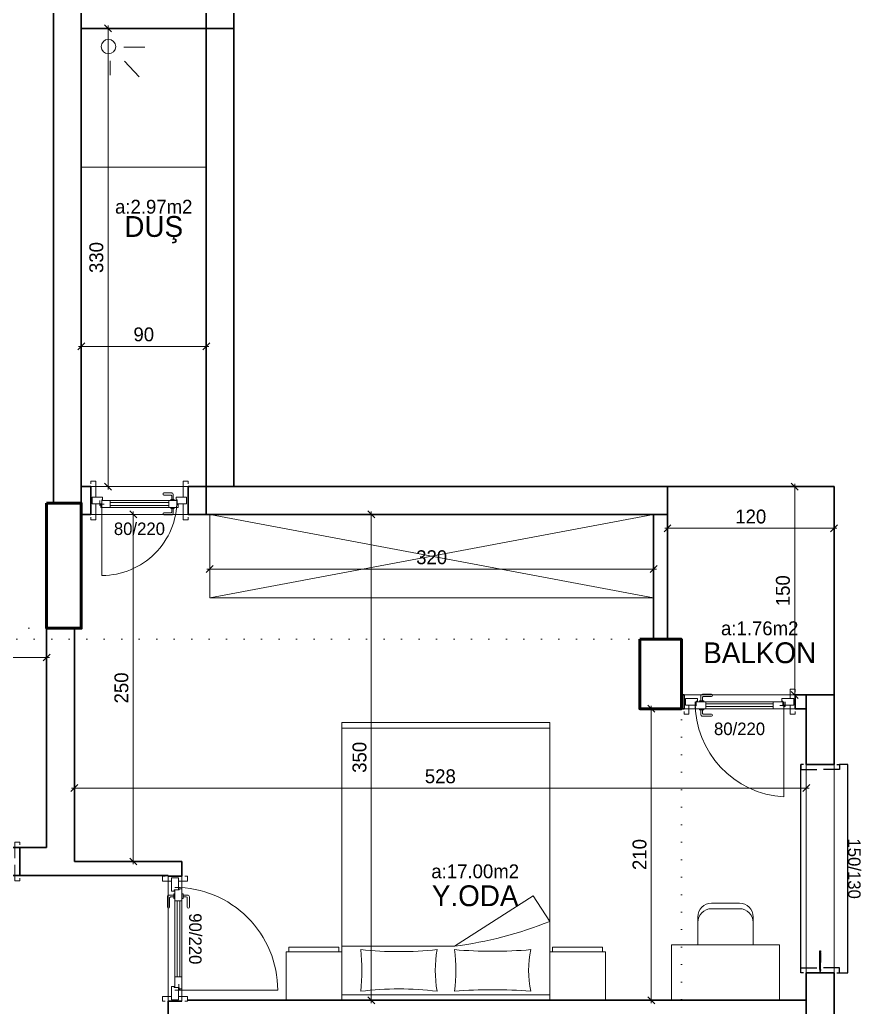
# Model space of a CAD drawing. Header units: centimetres. Extents: x 562865 to 1310255, y -148070 to 32737.
# Drawn here: x 592574 to 593181, y -17315 to -16604 of the extents above; entities that cross this region are included whole.
import ezdxf
from ezdxf.enums import TextEntityAlignment as Align

# ---------------------------------------------------------------- set-up
doc = ezdxf.new("R2010")
doc.units = ezdxf.units.CM
doc.header["$LTSCALE"] = 2.5
doc.linetypes.add('DOT', pattern=[0.25, 0, -0.25])
doc.layers.get('0').update_dxf_attribs({"color": 86})
for name, color, linetype, lineweight in [('ADAKENARI', 18, 'Continuous', 5), ('DUVAR', 4, 'Continuous', 30), ('duvar-kesim', 7, 'Continuous', 0), ('iç ölçü', 106, 'Continuous', 18), ('kapi', 9, 'Continuous', 0), ('kolon', 1, 'Continuous', 53)]:
    doc.layers.add(name, color=color, linetype=linetype, lineweight=lineweight)
for name, color, linetype in [('alan', 7, 'Continuous'), ('kapi-yazi', 7, 'Continuous'), ('mahal', 7, 'Continuous'), ('penc-yazi', 7, 'Continuous'), ('pencere', 7, 'Continuous')]:
    doc.layers.add(name, color=color, linetype=linetype)
doc.styles.add('PINAR', font='comic.ttf')
doc.dimstyles.new('TEMİZ ÖLÇÜ', dxfattribs={"dimtxt": 10, "dimasz": 5, "dimexe": 1.8, "dimexo": 0.625, "dimgap": 3, "dimtad": 1, "dimdec": 0, "dimrnd": 0.5, "dimzin": 1, "dimdsep": 46, "dimtxsty": 'PINAR', "dimblk": 'OBLIQUE', "dimcen": 0.9, "dimdle": 2, "dimclrd": 256, "dimclre": 256, "dimclrt": 7, "dimadec": 0, "dimazin": 0, "dimtfac": 1, "dimtdec": 0, "dimtofl": 0, "dimtmove": 2, "dimatfit": 2, "dimfxl": 10, "dimfxlon": 1, "dimlwd": -1, "dimlwe": -1, "dimarcsym": 0})

# ---------------------------------------------------------------- blocks, each defined once
blk = doc.blocks.new('_Oblique')
at = {"color": 0, "linetype": 'ByBlock', "lineweight": -2}
blk.add_line((-0.5, -0.5), (0.5, 0.5), dxfattribs=at)
blk = doc.blocks.new('*D754')
at = {"layer": 'Defpoints', "color": 0}
for p in [(592810.18, -16959.97), (592827.54, -16959.97), (592790.18, -17309.97)]:
    blk.add_point(p, dxfattribs=at)
at = {"layer": 'iç ölçü'}
for p, q in [((592817.54, -16959.97), (592829.34, -16959.97)), ((592827.54, -17311.97), (592827.54, -16957.97)), ((592817.54, -17309.97), (592829.34, -17309.97))]:
    blk.add_line(p, q, dxfattribs=at)
at = {"layer": 'iç ölçü', "linetype": 'ByBlock', "xscale": 5, "yscale": 5, "zscale": 5}
for p, rotation in [((592827.54, -16959.97), 90), ((592827.54, -17309.97), 270)]:
    blk.add_blockref('_Oblique', p, dxfattribs=dict(at, rotation=rotation))
at = {"layer": 'iç ölçü', "color": 7, "insert": (592819.07, -17134.97), "char_height": 10, "attachment_point": 5, "rotation": 90, "style": 'PINAR'}
blk.add_mtext('350', dxfattribs=at)
blk = doc.blocks.new('*D755')
at = {"layer": 'Defpoints', "color": 0}
for p in [(593140.93, -17157.1), (592613.61, -17171.99), (593140.93, -17181.99)]:
    blk.add_point(p, dxfattribs=at)
at = {"layer": 'iç ölçü'}
for p, q in [((592613.61, -17167.1), (592613.61, -17155.3)), ((593140.93, -17167.1), (593140.93, -17155.3)), ((592611.61, -17157.1), (593142.93, -17157.1))]:
    blk.add_line(p, q, dxfattribs=at)
at = {"layer": 'iç ölçü', "linetype": 'ByBlock', "xscale": 5, "yscale": 5, "zscale": 5, "rotation": 180}
blk.add_blockref('_Oblique', (592613.61, -17157.1), dxfattribs=at)
at = {"layer": 'iç ölçü', "linetype": 'ByBlock', "xscale": 5, "yscale": 5, "zscale": 5}
blk.add_blockref('_Oblique', (593140.93, -17157.1), dxfattribs=at)
at = {"layer": 'iç ölçü', "color": 7, "insert": (592877.27, -17148.67), "char_height": 10, "attachment_point": 5, "style": 'PINAR'}
blk.add_mtext('528', dxfattribs=at)
blk = doc.blocks.new('*D748')
at = {"layer": 'Defpoints', "color": 0}
for p in [(592656.01, -16959.97), (592711.11, -16959.97), (592691.11, -17209.97)]:
    blk.add_point(p, dxfattribs=at)
at = {"layer": 'iç ölçü'}
for p, q in [((592666.01, -16959.97), (592654.21, -16959.97)), ((592656.01, -17211.97), (592656.01, -16957.97)), ((592666.01, -17209.97), (592654.21, -17209.97))]:
    blk.add_line(p, q, dxfattribs=at)
at = {"layer": 'iç ölçü', "linetype": 'ByBlock', "xscale": 5, "yscale": 5, "zscale": 5}
for p, rotation in [((592656.01, -16959.97), 90), ((592656.01, -17209.97), 270)]:
    blk.add_blockref('_Oblique', p, dxfattribs=dict(at, rotation=rotation))
at = {"layer": 'iç ölçü', "color": 7, "insert": (592647.54, -17084.97), "char_height": 10, "attachment_point": 5, "rotation": 90, "style": 'PINAR'}
blk.add_mtext('250', dxfattribs=at)
blk = doc.blocks.new('*D749')
at = {"layer": 'Defpoints', "color": 0}
for p in [(593160.93, -16970), (593040.93, -17016.01), (593160.93, -17016.01)]:
    blk.add_point(p, dxfattribs=at)
at = {"layer": 'iç ölçü'}
for p, q in [((593038.93, -16970), (593162.93, -16970)), ((593040.93, -16980), (593040.93, -16968.2)), ((593160.93, -16980), (593160.93, -16968.2))]:
    blk.add_line(p, q, dxfattribs=at)
at = {"layer": 'iç ölçü', "linetype": 'ByBlock', "xscale": 5, "yscale": 5, "zscale": 5, "rotation": 180}
blk.add_blockref('_Oblique', (593040.93, -16970), dxfattribs=at)
at = {"layer": 'iç ölçü', "linetype": 'ByBlock', "xscale": 5, "yscale": 5, "zscale": 5}
blk.add_blockref('_Oblique', (593160.93, -16970), dxfattribs=at)
at = {"layer": 'iç ölçü', "color": 7, "insert": (593100.93, -16961.6), "char_height": 10, "attachment_point": 5, "style": 'PINAR'}
blk.add_mtext('120', dxfattribs=at)
blk = doc.blocks.new('A$C652E4B45')
for p, q in [((0, 200), (40, 200)), ((0, 165), (0, 200)), ((40, 165), (40, 200)), ((230, 200), (190, 200)), ((190, 165), (190, 200)), ((230, 165), (230, 200)), ((40, 143.16), (40, 196)), ((40, 161), (40, 196)), ((190, 161), (190, 196)), ((0, 165), (40, 165)), ((230, 165), (190, 165)), ((40, 0), (40, 4)), ((189.99, 4), (190, 0)), ((190, 0), (40, 0))]:
    blk.add_line(p, q)
at = {"color": 42}
for p, q in [((2, 161.8), (2, 165)), ((38, 165), (38, 161.8)), ((192, 165), (192, 161.8)), ((228, 161.8), (228, 165)), ((38, 161.8), (2, 161.8)), ((52.14, 124.69), (108.77, 161)), ((189.99, 161), (108.77, 161)), ((189.99, 161), (189.99, 4)), ((192, 161.8), (228, 161.8)), ((52.14, 124.69), (40, 143.15)), ((40, 4), (40, 143.15)), ((190, 4), (40, 4))]:
    blk.add_line(p, q, dxfattribs=at)
blk.add_lwpolyline([(40, 200), (190, 200), (190, 196), (40, 196)], close=True)
for centre, radius, start, end in [((-17.22, 178.48), 72.55, 348.06799, 11.93201), ((81.27, 527.83), 335.48, 265.2981, 274.7019), ((219.43, 178.48), 111.68, 172.28082, 187.71918), ((148.73, 412.86), 221.09, 262.85499, 277.14501), ((39.71, 178.48), 82.89, 349.57411, 10.42589), ((312.08, 178.48), 136.67, 173.69908, 186.30092), ((81.27, -141.41), 306.13, 84.84604, 95.15396), ((148.73, -94.37), 259.31, 83.91241, 96.08759), ((40, 161), 0.005, 180, 270), ((189.99, 161), 0.005, 270, 0), ((40, 143.16), 0.005, 180, 292.0158)]:
    blk.add_arc(centre, radius, start, end)
blk.add_arc((142.49, -110.3), 273.39, 97.08581, 112.0158, dxfattribs=at)
blk = doc.blocks.new('fm-door1')
at = {"linetype": 'Continuous'}
for p, q in [((0, 25), (0, -25)), ((100, 25), (0, 25)), ((79.7, 31.8), (79.7, -0.3)), ((84, 27.6), (127.8, 27.6)), ((90, 50), (910, 50)), ((90, 50), (90, 30)), ((100, 30), (90, 30)), ((100, 30), (100, -5)), ((100, 30), (100, -5)), ((100, 0), (900, 0)), ((190, 50), (190, 0)), ((810, 50), (810, 0)), ((910, 30), (900, 30)), ((900, 30), (900, -5)), ((900, 25), (1000, 25)), ((910, 50), (910, 30)), ((1000, 25), (1000, -25)), ((110, -25), (0, -25)), ((100, -5), (110, -5)), ((110, -5), (100, -5)), ((110, -5), (110, -25)), ((110, -25), (110, -5)), ((890, -25), (890, -5)), ((890, -5), (900, -5)), ((890, -25), (1000, -25))]:
    blk.add_line(p, q, dxfattribs=at)
at = {"color": 8, "linetype": 'Continuous'}
for p, q in [((190, 35), (810, 35)), ((190, 15), (810, 15))]:
    blk.add_line(p, q, dxfattribs=at)
at = {"linetype": 'Continuous'}
for points in [[(857.6, 58.1), (857.6, 88.9, 0.414214), (842.4, 104.1), (758.6, 104.1, 1), (758.6, 88.9), (834.8, 88.9, -0.414214), (842.4, 81.3), (842.4, 58.1)], [(857.6, -8.1), (857.6, -38.9, -0.414214), (842.4, -54.1), (758.6, -54.1, -1), (758.6, -38.9), (834.8, -38.9, 0.414214), (842.4, -31.3), (842.4, -8.1)]]:
    blk.add_lwpolyline(points, format="xyb", dxfattribs=at)
for points in [[(869, 50), (869, 58.1), (831, 58.1), (831, 50)], [(869, 0), (869, -8.1), (831, -8.1), (831, 0)]]:
    blk.add_lwpolyline(points, dxfattribs=at)
blk.add_circle((84, 31.8), 4.26, dxfattribs=at)
blk = doc.blocks.new('fm-win2')
at = {"color": 8, "linetype": 'Continuous'}
for p, q in [((11, 1.4), (11, 0.2)), ((11, 1.4), (54.3, 1.4)), ((11, 0.2), (54.3, 0.2)), ((12, 1.4), (12, 0.2)), ((12.8, 3), (52.5, 3)), ((53.3, 1.4), (53.3, 0.2)), ((54.3, 1.4), (54.3, 0.2)), ((63.9, 0.3), (63.9, -0.9)), ((63.9, 0.3), (103.2, 0.3)), ((64.9, 0.3), (64.9, -0.9)), ((102.2, 0.3), (102.2, -0.9)), ((103.2, 0.3), (103.2, -0.9)), ((12.9, -1.9), (52.3, -1.9)), ((63.9, -0.9), (103.2, -0.9)), ((65.4, -3.3), (101.6, -3.3))]:
    blk.add_line(p, q, dxfattribs=at)
at = {"linetype": 'Continuous'}
for points in [[(7, -1.8), (0, -1.8), (0, 1.8), (7, 1.8)], [(7.5, -1.7), (7.5, -0.1), (7.2, -0.1), (7.2, 0.2), (7.5, 0.2), (7.5, 0.7), (7.2, 0.7), (7.2, 1), (7.5, 1), (7.5, 2), (6.2, 2), (6.2, 2.7), (5.6, 2.7), (5.5, 2), (5.2, 2), (5.4, 3), (12.5, 3), (12.7, 2), (12.4, 2), (12.3, 2.7), (11.7, 2.7), (11.7, 2), (10.5, 2), (10.5, 1), (10.8, 1), (10.8, 0.7), (10.5, 0.7), (10.5, 0.2), (10.8, 0.2), (10.8, -0.1), (10.5, -0.1), (10.5, -1.7), (10.8, -1.7), (10.8, -2), (7.2, -2), (7.2, -1.7)], [(58, 2), (59.2, 2), (59.2, 2.7), (59.8, 2.7), (59.9, 2), (60.2, 2), (60, 3), (52.8, 3), (52.6, 2), (52.9, 2), (53, 2.7), (53.5, 2.7), (53.5, 2), (54.7, 2), (54.7, 1), (54.4, 1), (54.4, 0.7), (54.7, 0.7), (54.7, 0.2), (54.4, 0.2), (54.4, -0.1), (54.7, -0.1), (54.7, -1.7), (54.4, -1.7), (54.4, -2), (58.3, -2), (58.3, -1.7), (58, -1.7), (58, -0.1), (58.3, -0.1), (58.3, 0.2), (58, 0.2), (58, 0.7), (58.3, 0.7), (58.3, 1), (58, 1)], [(63.1, -1.2), (63.1, 0.9), (63.9, 0.9), (63.9, 1.6), (64.4, 1.6), (64.5, 0.9), (64.9, 0.9), (64.7, 1.9), (59.8, 1.9), (59.8, 1.6), (59.9, 1.6), (59.9, 0.8), (59.1, 0.8), (59.1, -0.2), (60.1, -0.2), (60.1, -1.8), (59.1, -1.8), (59.1, -2.3), (57.5, -2.3), (57.5, -3.5), (63.4, -3.5), (63.4, -3.2), (63.1, -3.2), (63.1, -1.4), (63.4, -1.4), (63.4, -1.2)], [(104, -1.4), (103.7, -1.4), (103.7, -1.2), (104, -1.2), (104, 0.9), (103.1, 0.9), (103.1, 1.6), (102.6, 1.6), (102.5, 0.9), (102.2, 0.9), (102.4, 1.9), (107.3, 1.9), (107.3, 1.6), (107.2, 1.6), (107.2, 0.8), (108, 0.8), (108, -0.2), (107, -0.2), (107, -1.8), (108, -1.8), (108, -2.3), (109.5, -2.3), (109.5, -3.5), (103.7, -3.5), (103.7, -3.2), (104, -3.2)], [(109, 0.7), (108.7, 0.7), (108.7, 1), (109, 1), (109, 2), (107.8, 2), (107.8, 2.7), (107.2, 2.7), (107.1, 2), (106.8, 2), (107, 3), (114.4, 3), (114.6, 2), (114.2, 2), (114.1, 2.7), (113.6, 2.7), (113.6, 2), (112.3, 2), (112.3, 1), (112.6, 1), (112.6, 0.7), (112.3, 0.7), (112.3, 0.2), (112.6, 0.2), (112.6, -0.1), (112.3, -0.1), (112.3, -1.7), (112.6, -1.7), (112.6, -2), (108.7, -2), (108.7, -1.7), (109, -1.7), (109, -0.1), (108.7, -0.1), (108.7, 0.2), (109, 0.2)], [(113, -1.8), (120, -1.8), (120, 1.8), (113, 1.8)]]:
    blk.add_lwpolyline(points, close=True, dxfattribs=at)
at = {"color": 8, "linetype": 'Continuous'}
blk.add_lwpolyline([(63.4, 1.9), (65.2, 3.7), (101.8, 3.7), (103.6, 1.9)], dxfattribs=at)
for points in [[(10.9, -1.4), (10.9, -1.9), (12.6, -1.9), (12.6, -0.5), (12.3, -0.5), (12.3, -1), (11.8, -1), (11.8, -0.5), (11.5, -0.5), (11.5, -1.1), (10.7, -1.1), (10.7, -0.5), (10.6, -0.5), (10.6, -1.4)], [(54.3, -1.4), (54.3, -1.9), (52.6, -1.9), (52.6, -0.5), (52.9, -0.5), (52.9, -1), (53.4, -1), (53.4, -0.5), (53.7, -0.5), (53.7, -1.1), (54.5, -1.1), (54.5, -0.5), (54.6, -0.5), (54.6, -1.4)], [(63.2, -2.4), (63.5, -2.4), (63.5, -3.3), (65.2, -3.3), (65.2, -1.6), (64.9, -1.6), (64.9, -2.1), (64.4, -2.1), (64.4, -1.6), (64.1, -1.6), (64.1, -2.1), (63.3, -2.1), (63.3, -1.6), (63.2, -1.6)], [(103.9, -2.4), (103.6, -2.4), (103.6, -3.3), (101.9, -3.3), (101.9, -1.6), (102.2, -1.6), (102.2, -2.1), (102.7, -2.1), (102.7, -1.6), (103, -1.6), (103, -2.1), (103.8, -2.1), (103.8, -1.6), (103.9, -1.6)]]:
    blk.add_lwpolyline(points, close=True, dxfattribs=at)
blk = doc.blocks.new('*D737')
at = {"layer": 'Defpoints', "color": 0}
for p in [(593020.93, -17099.97), (593020.93, -17309.97), (593029.24, -17309.97)]:
    blk.add_point(p, dxfattribs=at)
at = {"layer": 'iç ölçü'}
for p, q in [((593029.24, -17097.97), (593029.24, -17311.97)), ((593021.55, -17099.97), (593031.04, -17099.97)), ((593021.55, -17309.97), (593031.04, -17309.97))]:
    blk.add_line(p, q, dxfattribs=at)
at = {"layer": 'iç ölçü', "linetype": 'ByBlock', "xscale": 5, "yscale": 5, "zscale": 5}
for p, rotation in [((593029.24, -17099.97), 90), ((593029.24, -17309.97), 270)]:
    blk.add_blockref('_Oblique', p, dxfattribs=dict(at, rotation=rotation))
at = {"layer": 'iç ölçü', "color": 7, "insert": (593020.83, -17204.97), "char_height": 10, "attachment_point": 5, "rotation": 90, "style": 'PINAR'}
blk.add_mtext('210', dxfattribs=at)
blk = doc.blocks.new('A$C7478702B')
for p, q in [((0, 70), (78, 70)), ((0, 30), (0, 70)), ((78, 30), (78, 70)), ((0, 30), (78, 30))]:
    blk.add_line(p, q)
at = {"color": 42}
for p, q in [((19, 30), (19, 10)), ((59, 30), (59, 10)), ((29, 4), (49, 4)), ((29, 0), (49, 0))]:
    blk.add_line(p, q, dxfattribs=at)
for centre, start, end in [((29, 14), 180, 270), ((29, 10), 180, 270), ((49, 14), 270, 0), ((49, 10), 270, 0)]:
    blk.add_arc(centre, 10, start, end, dxfattribs=at)
blk = doc.blocks.new('*D750')
at = {"layer": 'Defpoints', "color": 0}
for p in [(593030.93, -16999.32), (592711.11, -17019.97), (593030.93, -17019.97)]:
    blk.add_point(p, dxfattribs=at)
at = {"layer": 'iç ölçü'}
for p, q in [((592711.11, -17009.32), (592711.11, -16997.52)), ((593030.93, -17009.32), (593030.93, -16997.52)), ((592709.11, -16999.32), (593032.93, -16999.32))]:
    blk.add_line(p, q, dxfattribs=at)
at = {"layer": 'iç ölçü', "linetype": 'ByBlock', "xscale": 5, "yscale": 5, "zscale": 5, "rotation": 180}
blk.add_blockref('_Oblique', (592711.11, -16999.32), dxfattribs=at)
at = {"layer": 'iç ölçü', "linetype": 'ByBlock', "xscale": 5, "yscale": 5, "zscale": 5}
blk.add_blockref('_Oblique', (593030.93, -16999.32), dxfattribs=at)
at = {"layer": 'iç ölçü', "color": 7, "insert": (592871.02, -16990.91), "char_height": 10, "attachment_point": 5, "style": 'PINAR'}
blk.add_mtext('320', dxfattribs=at)
blk = doc.blocks.new('*D751')
at = {"layer": 'Defpoints', "color": 0}
for p in [(593092.86, -16939.97), (593132.63, -16939.97), (593092.86, -17089.97)]:
    blk.add_point(p, dxfattribs=at)
at = {"layer": 'iç ölçü'}
for p, q in [((593122.63, -16939.97), (593134.43, -16939.97)), ((593132.63, -17091.97), (593132.63, -16937.97)), ((593122.63, -17089.97), (593134.43, -17089.97))]:
    blk.add_line(p, q, dxfattribs=at)
at = {"layer": 'iç ölçü', "linetype": 'ByBlock', "xscale": 5, "yscale": 5, "zscale": 5}
for p, rotation in [((593132.63, -16939.97), 90), ((593132.63, -17089.97), 270)]:
    blk.add_blockref('_Oblique', p, dxfattribs=dict(at, rotation=rotation))
at = {"layer": 'iç ölçü', "color": 7, "insert": (593124.14, -17014.97), "char_height": 10, "attachment_point": 5, "rotation": 90, "style": 'PINAR'}
blk.add_mtext('150', dxfattribs=at)
blk = doc.blocks.new('*D709')
at = {"layer": 'Defpoints', "color": 0}
for p in [(592468.61, -17064.97), (592593.61, -17063.07), (592593.61, -17064.97)]:
    blk.add_point(p, dxfattribs=at)
at = {"layer": 'iç ölçü'}
for p, q in [((592468.61, -17064.34), (592468.61, -17061.27)), ((592593.61, -17064.34), (592593.61, -17061.27)), ((592466.61, -17063.07), (592595.61, -17063.07))]:
    blk.add_line(p, q, dxfattribs=at)
at = {"layer": 'iç ölçü', "linetype": 'ByBlock', "xscale": 5, "yscale": 5, "zscale": 5, "rotation": 180}
blk.add_blockref('_Oblique', (592468.61, -17063.07), dxfattribs=at)
at = {"layer": 'iç ölçü', "linetype": 'ByBlock', "xscale": 5, "yscale": 5, "zscale": 5}
blk.add_blockref('_Oblique', (592593.61, -17063.07), dxfattribs=at)
at = {"layer": 'iç ölçü', "color": 7, "insert": (592531.11, -17054.59), "char_height": 10, "attachment_point": 5, "style": 'PINAR'}
blk.add_mtext('125', dxfattribs=at)
blk = doc.blocks.new('*D761')
at = {"layer": 'Defpoints', "color": 0}
for p in [(592637.9, -16609.97), (592708.61, -16609.97), (592708.61, -16939.97)]:
    blk.add_point(p, dxfattribs=at)
at = {"layer": 'iç ölçü'}
for p, q in [((592647.9, -16609.97), (592636.1, -16609.97)), ((592637.9, -16941.97), (592637.9, -16607.97)), ((592647.9, -16939.97), (592636.1, -16939.97))]:
    blk.add_line(p, q, dxfattribs=at)
at = {"layer": 'iç ölçü', "linetype": 'ByBlock', "xscale": 5, "yscale": 5, "zscale": 5}
for p, rotation in [((592637.9, -16609.97), 90), ((592637.9, -16939.97), 270)]:
    blk.add_blockref('_Oblique', p, dxfattribs=dict(at, rotation=rotation))
at = {"layer": 'iç ölçü', "color": 7, "insert": (592629.48, -16774.97), "char_height": 10, "attachment_point": 5, "rotation": 90, "style": 'PINAR'}
blk.add_mtext('330', dxfattribs=at)
blk = doc.blocks.new('*D762')
at = {"layer": 'Defpoints', "color": 0}
for p in [(592618.61, -16824.13), (592708.61, -16824.13), (592708.61, -16838.97)]:
    blk.add_point(p, dxfattribs=at)
at = {"layer": 'iç ölçü'}
for p, q in [((592618.61, -16828.97), (592618.61, -16840.77)), ((592708.61, -16828.97), (592708.61, -16840.77)), ((592616.61, -16838.97), (592710.61, -16838.97))]:
    blk.add_line(p, q, dxfattribs=at)
at = {"layer": 'iç ölçü', "linetype": 'ByBlock', "xscale": 5, "yscale": 5, "zscale": 5, "rotation": 180}
blk.add_blockref('_Oblique', (592618.61, -16838.97), dxfattribs=at)
at = {"layer": 'iç ölçü', "linetype": 'ByBlock', "xscale": 5, "yscale": 5, "zscale": 5}
blk.add_blockref('_Oblique', (592708.61, -16838.97), dxfattribs=at)
at = {"layer": 'iç ölçü', "color": 7, "insert": (592663.61, -16830.39), "char_height": 10, "attachment_point": 5, "style": 'PINAR'}
blk.add_mtext('90', dxfattribs=at)

msp = doc.modelspace()

# ---------------------------------------------------------------- linework, layer by layer
at = {"layer": 'ADAKENARI', "color": 2, "linetype": 'DOT', "ltscale": 20}
for points in [[(592618.61, -16157.97), (592618.61, -17041.97), (592228.61, -17041.97), (592228.61, -16157.97)], [(593050.93, -18027.68), (593050.93, -17049.97), (591796.28, -17049.97), (591796.28, -18027.68)]]:
    msp.add_lwpolyline(points, close=True, dxfattribs=at)
at = {"layer": 'DUVAR'}
for p, q in [((592598.61, -16951.97), (592598.61, -16247.97)), ((592618.61, -16951.97), (592618.61, -16259.97)), ((592708.61, -16959.97), (592708.61, -16259.97)), ((592728.61, -16939.97), (592728.61, -16259.97)), ((592728.61, -16609.97), (592618.61, -16609.97)), ((592728.61, -16609.97), (592618.61, -16609.97)), ((592618.61, -16939.97), (592625.49, -16939.97)), ((592625.49, -16939.97), (592625.49, -16959.97)), ((592695.49, -16939.97), (593160.93, -16939.97)), ((592695.49, -16939.97), (592695.49, -16959.97)), ((593040.93, -17049.97), (593040.93, -16939.97)), ((593160.93, -16939.97), (593160.93, -17140.14)), ((592625.49, -16959.97), (592618.61, -16959.97)), ((592695.49, -16959.97), (593040.93, -16959.97)), ((593030.93, -17049.97), (593030.93, -16959.97)), ((592593.61, -17041.97), (592593.61, -17199.97)), ((592613.61, -17041.97), (592613.61, -17209.97)), ((593050.93, -17089.97), (593052.86, -17089.97)), ((593050.93, -17089.97), (593052.86, -17089.97)), ((593052.86, -17089.97), (593052.86, -17099.97)), ((593132.86, -17089.97), (593160.93, -17089.97)), ((593132.86, -17089.97), (593132.86, -17099.97)), ((593140.93, -17089.97), (593140.93, -17140.14)), ((593050.93, -17099.97), (593052.86, -17099.97)), ((593132.86, -17099.97), (593140.93, -17099.97)), ((593140.93, -17140.14), (593160.93, -17140.14)), ((592593.61, -17199.97), (592373.45, -17199.97)), ((592574.26, -17199.97), (592576.11, -17199.97)), ((592574.26, -17199.97), (592574.26, -17219.97)), ((592691.11, -17209.97), (592613.61, -17209.97)), ((592691.11, -17209.97), (592691.11, -17220.66)), ((592681.11, -17219.97), (592373.45, -17219.97)), ((592574.26, -17219.97), (592601.11, -17219.97)), ((592681.11, -17220.66), (592681.11, -17219.97)), ((592681.11, -17220.66), (592691.11, -17220.66)), ((593140.93, -17290.14), (593140.93, -17977.68)), ((593140.93, -17290.14), (593160.93, -17290.14)), ((593160.93, -17290.14), (593160.93, -18137.68)), ((592681.11, -17310.66), (592681.11, -17334.29)), ((592681.11, -17310.66), (592691.11, -17310.66)), ((592694.96, -17309.97), (593140.93, -17309.97))]:
    msp.add_line(p, q, dxfattribs=at)
at = {"layer": 'duvar-kesim'}
for p, q in [((592625.49, -16939.97), (592695.49, -16939.97)), ((592625.49, -16959.97), (592695.49, -16959.97)), ((593132.86, -17089.97), (593052.86, -17089.97)), ((593132.86, -17099.97), (593052.86, -17099.97)), ((593140.93, -17290.14), (593140.93, -17140.14)), ((593160.93, -17290.14), (593160.93, -17140.14)), ((592473.76, -17199.97), (592574.26, -17199.97)), ((592473.76, -17219.97), (592574.26, -17219.97)), ((592681.11, -17310.66), (592681.11, -17220.66)), ((592691.11, -17310.66), (592691.11, -17220.66))]:
    msp.add_line(p, q, dxfattribs=at)
at = {"layer": 'iç ölçü'}
for p, q in [((592649.17, -16623.36), (592664.42, -16623.36)), ((592639.35, -16633.32), (592639.35, -16643.74)), ((592649.77, -16633.47), (592660.19, -16644.95)), ((592708.61, -16709.97), (592618.61, -16709.97)), ((592711.11, -16959.97), (592711.11, -17019.97)), ((592711.11, -17019.97), (593030.93, -16959.97)), ((593030.93, -17019.97), (592711.11, -16959.97)), ((592711.11, -17019.97), (593030.93, -17019.97))]:
    msp.add_line(p, q, dxfattribs=at)
msp.add_lwpolyline([(591686.28, -18137.68), (593160.93, -18137.68), (593160.93, -16939.97), (592728.61, -16939.97), (592728.61, -16259.97), (593160.93, -16259.97), (593160.93, -15062.25), (591686.28, -15062.25), (591686.28, -16259.97), (592118.61, -16259.97), (592118.61, -16939.97), (591686.28, -16939.97)], close=True, dxfattribs=at)
msp.add_circle((592638.18, -16623.09), 5.2, dxfattribs=at)
at = {"layer": 'kapi'}
for points in [[(592625.49, -16937.97), (592625.49, -16935.97), (592628.99, -16935.97), (592628.99, -16947.47)], [(592695.49, -16937.97), (592695.49, -16935.97), (592691.99, -16935.97), (592691.99, -16947.47)], [(592625.49, -16961.97), (592625.49, -16963.97), (592628.99, -16963.97), (592628.99, -16952.47)], [(592695.49, -16961.97), (592695.49, -16963.97), (592691.99, -16963.97), (592691.99, -16952.47)], [(593132.86, -17087.97), (593132.86, -17085.97), (593129.36, -17085.97), (593129.36, -17092.47)], [(593052.86, -17101.97), (593052.86, -17103.97), (593056.36, -17103.97), (593056.36, -17097.47)], [(593132.86, -17101.97), (593132.86, -17103.97), (593129.36, -17103.97), (593129.36, -17097.47)], [(592574.26, -17197.97), (592574.26, -17195.97), (592570.76, -17195.97), (592570.76, -17207.47)], [(592574.26, -17221.97), (592574.26, -17223.97), (592570.76, -17223.97), (592570.76, -17212.47)], [(592679.11, -17220.66), (592677.11, -17220.66), (592677.11, -17224.16), (592683.61, -17224.16)], [(592693.11, -17220.66), (592695.11, -17220.66), (592695.11, -17224.16), (592688.61, -17224.16)], [(592679.11, -17310.66), (592677.11, -17310.66), (592677.11, -17307.16), (592683.61, -17307.16)], [(592693.11, -17310.66), (592695.11, -17310.66), (592695.11, -17307.16), (592688.61, -17307.16)]]:
    msp.add_lwpolyline(points, dxfattribs=at)
for points in [[(592633.49, -16949.97), (592633.49, -17003.97, 0.414214), (592687.49, -16949.97, 0.414214)], [(593124.86, -17094.97), (593124.86, -17163.48, -0.399884), (593060.86, -17094.97, -0.414214)], [(592686.11, -17302.66), (592760.11, -17302.66, 0.414214), (592686.11, -17228.66, 0.414214)]]:
    msp.add_lwpolyline(points, format="xyb", dxfattribs=at)
at = {"layer": 'kolon'}
for points in [[(592593.61, -16951.97), (592618.61, -16951.97), (592618.61, -17041.97), (592593.61, -17041.97)], [(593020.93, -17049.97), (593050.93, -17049.97), (593050.93, -17099.97), (593020.93, -17099.97)]]:
    msp.add_lwpolyline(points, close=True, dxfattribs=at)
at = {"layer": 'pencere'}
for points in [[(593138.93, -17140.14), (593136.93, -17140.14), (593136.93, -17143.64), (593148.43, -17143.64)], [(593136.93, -17290.14), (593136.93, -17140.14)], [(593162.93, -17140.14), (593164.93, -17140.14), (593164.93, -17143.64), (593153.43, -17143.64)], [(593164.93, -17290.14), (593170.93, -17290.14), (593170.93, -17140.14), (593164.93, -17140.14)], [(593138.93, -17290.14), (593136.93, -17290.14), (593136.93, -17286.64), (593148.43, -17286.64)], [(593162.93, -17290.14), (593164.93, -17290.14), (593164.93, -17286.64), (593153.43, -17286.64)]]:
    msp.add_lwpolyline(points, dxfattribs=at)

# ---------------------------------------------------------------- block references
at = {"layer": 'iç ölçü', "rotation": 180}
msp.add_blockref('A$C652E4B45', (592996.2, -17109.97), dxfattribs=at)
at = {"layer": 'iç ölçü', "xscale": -1, "rotation": 180}
msp.add_blockref('A$C7478702B', (593043.74, -17239.97), dxfattribs=at)
at = {"layer": 'kapi', "yscale": 0.09999999999854481}
for p, xscale, zscale, rotation in [((592626.49, -16949.97), -0.06800000000000139, 0.068, 180), ((592686.11, -17309.66), -0.08800000000337604, 0.08800000000000001, 270.000000000074)]:
    msp.add_blockref('fm-door1', p, dxfattribs=dict(at, xscale=xscale, zscale=zscale, rotation=rotation))
at = {"layer": 'kapi', "xscale": -0.07800000000000001, "yscale": -0.09999999999854481, "zscale": 0.07800000000000001}
msp.add_blockref('fm-door1', (593131.86, -17094.97), dxfattribs=at)
at = {"layer": 'pencere', "xscale": -0.1233333333366318, "yscale": 0.09999999999854481, "zscale": 0.1233333333333333, "rotation": 270}
msp.add_blockref('fm-win2', (593150.93, -17289.14), dxfattribs=at)

# ---------------------------------------------------------------- texts
at = {"layer": 'alan', "style": 'PINAR'}
for s, p in [('a:2.97m2', (592670.78, -16743.39)), ('a:1.76m2', (593107.37, -17047.02)), ('a:17.00m2', (592902.39, -17222.07))]:
    msp.add_text(s, height=10, dxfattribs=at).set_placement(p, align=Align.CENTER)
at = {"layer": 'kapi-yazi', "style": 'PINAR'}
msp.add_text('80/220', height=9, dxfattribs=at).set_placement((592660.49, -16970.34), align=Align.MIDDLE_CENTER)
for s, rotation, p in [('80/220', 360, (593092.86, -17114.43)), ('90/220', 270, (592700.77, -17265.66))]:
    msp.add_text(s, height=9, rotation=rotation, dxfattribs=at).set_placement(p, align=Align.MIDDLE_CENTER)
at = {"layer": 'mahal', "style": 'PINAR'}
for s, p in [('DUŞ', (592670.78, -16760.11)), ('BALKON', (593107.37, -17067.14)), ('Y.ODA', (592902.39, -17242.15))]:
    msp.add_text(s, height=15, dxfattribs=at).set_placement(p, align=Align.CENTER)
at = {"layer": 'penc-yazi', "style": 'PINAR'}
msp.add_text('150/130', height=9, rotation=270, dxfattribs=at).set_placement((593175.56, -17215.14), align=Align.MIDDLE_CENTER)

# ---------------------------------------------------------------- dimensions: what is measured, and where the dimension line sits
at = {"layer": 'iç ölçü'}
for base, p1, p2, angle, picture, middle in [((592637.9, -16609.97), (592708.61, -16939.97), (592708.61, -16609.97), 90, '*D761', (592629.48, -16774.97)), ((593132.63, -16939.97), (593092.86, -17089.97), (593092.86, -16939.97), 270, '*D751', (593124.14, -17014.97)), ((592656.01, -16959.97), (592691.11, -17209.97), (592711.11, -16959.97), 270, '*D748', (592647.54, -17084.97)), ((592827.54, -16959.97), (592790.18, -17309.97), (592810.18, -16959.97), 270, '*D754', (592819.07, -17134.97)), ((593029.24, -17309.97), (593020.93, -17099.97), (593020.93, -17309.97), 270, '*D737', (593020.83, -17204.97))]:
    dim = msp.add_linear_dim(base=base, p1=p1, p2=p2, angle=angle, dimstyle='TEMİZ ÖLÇÜ', override={"dimarcsym": 1}, dxfattribs=at)
    dim.commit()
    dim.dimension.update_dxf_attribs({"geometry": picture, "text_midpoint": middle})
for base, p1, p2, picture, middle in [((592708.61, -16838.97), (592618.61, -16824.13), (592708.61, -16824.13), '*D762', (592663.61, -16830.39)), ((593160.93, -16970), (593040.93, -17016.01), (593160.93, -17016.01), '*D749', (593100.93, -16961.6)), ((593030.93, -16999.32), (592711.11, -17019.97), (593030.93, -17019.97), '*D750', (592871.02, -16990.91)), ((592593.61, -17063.07), (592468.61, -17064.97), (592593.61, -17064.97), '*D709', (592531.11, -17054.59)), ((593140.93, -17157.1), (592613.61, -17171.99), (593140.93, -17181.99), '*D755', (592877.27, -17148.67))]:
    dim = msp.add_linear_dim(base=base, p1=p1, p2=p2, dimstyle='TEMİZ ÖLÇÜ', override={"dimarcsym": 1}, dxfattribs=at)
    dim.commit()
    dim.dimension.update_dxf_attribs({"geometry": picture, "text_midpoint": middle})

doc.saveas('drawing.dxf')
